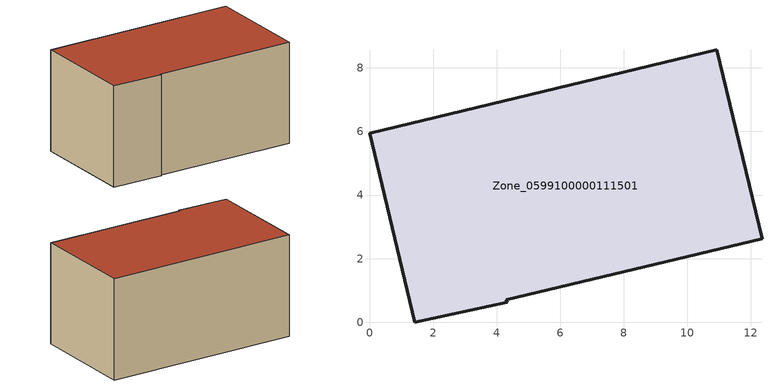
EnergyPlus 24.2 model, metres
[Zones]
Zone_0599100000111501
 floor ground (C_G): 0,5.94 10.93,8.57 12.35,2.62 4.31,0.71 4.33,0.63 1.42,0 z0
 wall outside (C_F): 1.42,0 4.33,0.63 4.31,0.71 12.35,2.62 10.93,8.57 0,5.94 1.42,0 z0:5.84
 roof outside (C_R): 10.93,8.57 0,5.94 1.42,0 4.33,0.63 4.31,0.71 12.35,2.62 z5.84
[BUILDING]
Pand.0599100000111501: North Axis=0; Terrain=City; Loads Convergence Tolerance Value=0.04; Temperature Convergence Tolerance Value=0.4; Solar Distribution=FullExterior; Maximum Number of Warmup Days=25; Minimum Number of Warmup Days=1
[Site:Location]
Rotterdam.The.Hague.AP_ZH_NLD Design_Conditions: Latitude=51.96; Longitude=4.45; Time Zone=1; Elevation=-4.5
[SITE:GROUNDTEMPERATURE:BUILDINGSURFACE]
18, 18, 18, 18, 18, 18, 18, 18, 18, 18, 18, 18
[MATERIAL] Thermal Absorptance=0.9; Solar Absorptance=0.7; Visible Absorptance=0.7
Name | Roughness | Thickness | Conductivity | Density | Specific Heat
G.TI.1965-1974 | MediumSmooth | 0.15 | 0.882353 | 540 | 1210
F.TI.1965-1974 | Rough | 0.3 | 0.697674 | 1920 | 840
R.TI.1965-1974 | MediumRough | 0.2 | 0.232558 | 1500 | 1000
[CONSTRUCTION]
C_G: G.TI.1965-1974
C_F: F.TI.1965-1974
C_R: R.TI.1965-1974
[ZONE]
Zone_0599100000111501: Type=1; Multiplier=1; Ceiling Height=Autocalculate; Volume=Autocalculate; Floor Area=autocalculate; Part of Total Floor Area=Yes
[ZONEINFILTRATION:DESIGNFLOWRATE]
Infil_Zone_0599100000111501: Zone or ZoneList or Space or SpaceList=Zone_0599100000111501; Schedule=AlwaysOn; Design Flow Rate Calculation Method=Flow/Area; Flow Rate per Floor Area=0.003; Constant Term Coefficient=1; Temperature Term Coefficient=0; Velocity Term Coefficient=0; Velocity Squared Term Coefficient=0
[HVACTEMPLATE:ZONE:IDEALLOADSAIRSYSTEM]
Zone_0599100000111501: Maximum Heating Supply Air Temperature=50; Minimum Cooling Supply Air Temperature=13; Maximum Heating Supply Air Humidity Ratio=0.0156; Minimum Cooling Supply Air Humidity Ratio=0.0077; Heating Limit=NoLimit; Cooling Limit=NoLimit; Dehumidification Control Type=ConstantSensibleHeatRatio; Cooling Sensible Heat Ratio=0.7; Dehumidification Setpoint=60; Humidification Control Type=None; Humidification Setpoint=30; Outdoor Air Method=None; Outdoor Air Flow Rate per Person=0.00944; Outdoor Air Flow Rate per Zone Floor Area=0; Outdoor Air Flow Rate per Zone=0; Demand Controlled Ventilation Type=None; Outdoor Air Economizer Type=NoEconomizer; Heat Recovery Type=None; Sensible Heat Recovery Effectiveness=0.7; Latent Heat Recovery Effectiveness=0.65
[ZONECONTROL:THERMOSTAT]
ThermostatControl_Zone_0599100000111501: Zone or ZoneList=Zone_0599100000111501; Control Type Schedule=DualSetpointControlType; Control 1=Thermostat_Zone_0599100000111501; Temperature Difference Between Cutout And Setpoint=0
[THERMOSTATSETPOINT:DUALSETPOINT]
Thermostat_Zone_0599100000111501: Heating Setpoint Temperature Schedule=HeatingSetpoint_Zone_0599100000111501; Cooling Setpoint Temperature Schedule=CoolingSetpoint_Zone_0599100000111501
[SCHEDULE:COMPACT]
HeatingSetpoint_Zone_0599100000111501: Through: 12/31, For: AllDays, Until: 24:00, 21
CoolingSetpoint_Zone_0599100000111501: Through: 12/31, For: AllDays, Until: 24:00, 24
DualSetpointControlType: Through: 12/31, For: AllDays, Until: 24:00, 4
AlwaysOn: Through: 12/31, For: AllDays, Until: 24:00, 1
